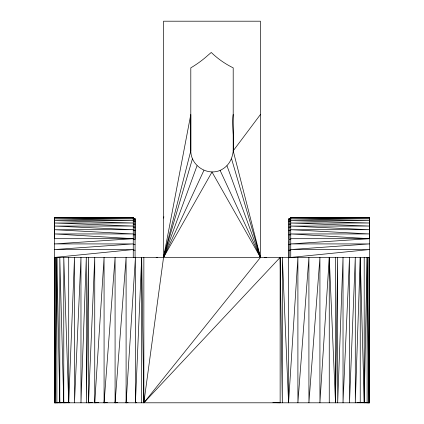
<?xml version="1.0" encoding="UTF-8"?>
<svg xmlns="http://www.w3.org/2000/svg" width="424" height="424" viewBox="0 0 424 424"><rect width="100%" height="100%" fill="white"/><g stroke="black" fill="none" stroke-linecap="round" stroke-linejoin="round"><path stroke-width="0.64" d="M61.056 402.593L55.109 402.8L55.109 257.426L54.516 402.8L369.484 402.8L369.484 257.426L54.516 257.426L54.516 402.8L60.457 402.599M65.736 402.583L59.795 402.8L56.885 257.426L56.885 402.8L62.842 402.593M59.795 402.8L59.795 257.426L63.77 402.8L69.706 402.577M63.77 402.8L63.77 257.426L68.709 402.8L74.492 257.426L74.492 402.8L80.973 257.426L80.973 402.8L86.316 257.426L86.316 402.8L88.505 257.426L88.505 402.8L92.448 402.599M68.709 402.8L68.709 257.426M98.702 402.577L94.743 402.8L94.743 257.426L88.505 402.8M107.373 402.583L104.076 402.8L104.076 257.426L94.743 402.8M117.697 402.583L115.084 402.8L115.084 257.426L104.076 402.8M128.059 402.577L126.098 402.8L126.098 257.426L115.084 402.8M133.258 257.426L133.258 238.696L54.516 233.942L133.258 233.942L54.516 229.713L133.258 229.713L54.516 226.056L133.258 226.056L54.516 223.003L133.258 223.003L54.516 220.591L133.258 220.591L54.516 218.853L133.258 218.853L54.516 217.804L133.258 217.804L54.516 217.454L54.516 402.8L56.482 402.567M135.076 257.882L135.076 218.662L133.258 218.662M136.729 402.593L135.431 402.8L135.431 257.426L126.098 402.8M141.669 402.8L141.669 257.426L135.431 402.8M369.484 257.426L368.891 402.8L367.115 257.426L364.205 402.8L360.23 257.426L355.291 402.8L355.291 257.426L349.509 402.8L349.509 257.426L343.027 402.8L343.027 257.426L337.684 402.8L337.684 257.426L335.495 402.8L329.257 257.426L319.924 402.8L319.924 257.426L308.916 402.8L308.916 257.426L297.902 402.8L297.902 257.426L288.569 402.8L282.331 257.426L282.331 402.8L280.142 257.426L143.858 402.8L143.858 257.426M141.669 257.426L143.858 402.8L260.458 257.426L233.2 150.822L233.2 67.84A85.017 85.017 0 0 1 211.263 52.459L207.988 55.263A105.995 105.995 0 0 1 190.8 67.84L190.8 150.822C190.768 165.355 206.7 176.002 220.114 170.411C241.526 160.325 230.386 132.452 233.2 114.48M203.886 170.411L163.542 257.426L190.8 150.822L190.8 114.48L163.542 257.426L212 172.022L260.458 257.426L260.458 21.2L163.542 21.2L163.542 257.426L143.858 402.8M280.142 257.426L280.142 402.8L272.886 402.593M288.569 402.8L288.569 257.426M288.924 257.882L288.924 218.662L290.742 218.662M289.433 257.564L290.742 257.426L290.742 238.696L369.484 238.696L369.484 217.454L290.742 217.454L290.742 219.007L288.924 219.007M329.257 402.8L329.257 257.426M335.495 402.8L335.495 257.426M360.23 402.8L360.23 257.426M364.205 402.8L364.205 257.426M367.115 402.8L367.115 257.426M368.891 402.8L368.891 257.426M356.939 402.593L369.484 402.8L369.484 217.454L308.608 217.724M55.109 402.8L56.885 257.426M163.542 218.069L163.881 216.791M192.411 158.936L163.542 257.426L197.012 165.811M233.2 150.822L260.458 114.48M156.175 257.564L157.484 257.426M54.516 257.426L133.258 249.556L54.516 249.556L133.258 243.917L54.516 243.917L133.258 238.696L54.516 238.696L54.516 217.454L133.258 217.454L133.258 239.507L135.076 239.507L135.076 218.662M290.742 257.426L369.484 249.556L290.742 249.556L369.484 243.917L290.742 243.917L369.484 238.696L290.742 233.942L369.484 233.942L290.742 229.713L369.484 229.713L290.742 226.056L369.484 226.056L290.742 223.003L369.484 223.003L290.742 220.591L369.484 220.591L290.742 218.853L369.484 218.853L290.742 217.804L369.484 217.804L290.742 217.454L290.742 239.507L288.924 239.507L288.924 218.662M264.544 257.591L266.516 257.426M72.382 217.724L133.258 217.454L133.258 219.007L135.076 219.007M133.258 220.04L135.076 220.04M288.924 220.04L290.742 220.04M133.258 221.747L135.076 221.747M288.924 221.747L290.742 221.747M133.258 224.111L135.076 224.111M288.924 224.111L290.742 224.111M133.258 227.105L135.076 227.105M288.924 227.105L290.742 227.105M133.258 230.693L135.076 230.693M288.924 230.693L290.742 230.693M133.258 234.843L135.076 234.843M288.924 234.843L290.742 234.843M133.258 244.632L135.076 244.632M288.924 244.632L290.742 244.632M133.258 250.187L135.076 250.187M288.924 250.187L290.742 250.187M363.543 402.599L369.484 402.8M220.114 170.411L260.458 257.426L231.589 158.936M226.988 165.811L260.458 257.426M288.924 240.392L288.924 257.803"/></g></svg>
